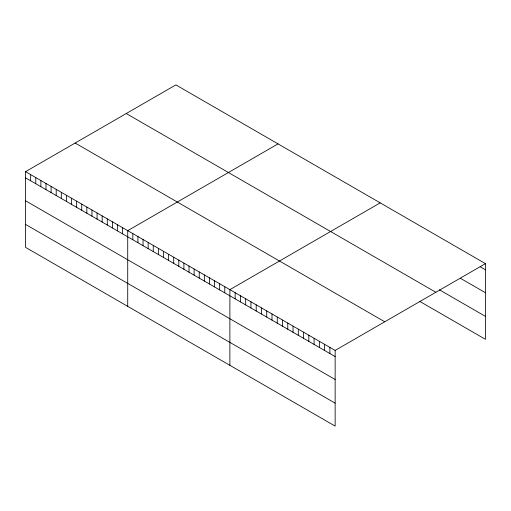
<?xml version="1.0" encoding="UTF-8"?>
<svg xmlns="http://www.w3.org/2000/svg" width="511" height="511" viewBox="0 0 511 511"><rect width="100%" height="100%" fill="white"/><g stroke="black" fill="none" stroke-linecap="round" stroke-linejoin="round"><path stroke-width="0.77" d="M25.55 171.67L335.146 350.418L335.146 426.104L25.55 247.362L25.55 171.67L175.854 84.896L485.45 263.638L485.45 339.33L419.659 301.343M278.022 143.885L127.718 230.659L127.718 306.345M380.184 202.867L229.886 289.641L229.886 365.333M335.146 350.418L485.45 263.638M480.187 266.761L485.45 269.802M460.449 278.31L485.45 292.746M439.396 289.794L485.45 316.386M126.255 113.531L435.851 292.279M75.149 143.035L384.745 321.783M25.55 177.828L335.146 356.576M25.55 200.778L335.146 379.52M25.55 224.412L335.146 403.16M329.882 347.378L329.882 353.535M324.619 344.337L324.619 350.495M319.356 341.303L319.356 347.461M314.093 338.263L314.093 344.42M308.829 335.222L308.829 341.38M303.566 332.188L303.566 338.346M298.303 329.148L298.303 335.305M293.039 326.107L293.039 332.265M287.776 323.067L287.776 329.225M282.513 320.033L282.513 326.19M277.256 316.992L277.256 323.15M271.993 313.952L271.993 320.11M266.729 310.912L266.729 317.076M261.466 307.877L261.466 314.035M256.203 304.837L256.203 310.995M250.939 301.797L250.939 307.954M245.676 298.763L245.676 304.92M240.413 295.722L240.413 301.88M235.149 292.682L235.149 298.839M224.776 286.697L224.776 292.854M219.666 283.746L219.666 289.903M214.556 280.795L214.556 286.952M209.453 277.85L209.453 284.007M204.343 274.899L204.343 281.056M199.233 271.948L199.233 278.105M194.129 268.997L194.129 275.154M189.019 266.052L189.019 272.21M183.909 263.101L183.909 269.259M178.799 260.15L178.799 266.308M173.695 257.199L173.695 263.363M168.585 254.254L168.585 260.412M163.475 251.303L163.475 257.461M158.365 248.352L158.365 254.51M153.262 245.408L153.262 251.565M148.152 242.457L148.152 248.614M143.042 239.506L143.042 245.663M137.932 236.555L137.932 242.712M132.828 233.61L132.828 239.768M122.608 227.708L122.608 233.866M117.498 224.757L117.498 230.921M112.394 221.812L112.394 227.97M107.284 218.861L107.284 225.019M102.174 215.91L102.174 222.068M97.064 212.966L97.064 219.123M91.961 210.015L91.961 216.172M86.851 207.064L86.851 213.221M81.741 204.113L81.741 210.27M76.631 201.168L76.631 207.325M71.527 198.217L71.527 204.374M66.417 195.266L66.417 201.423M61.307 192.315L61.307 198.479M56.197 189.37L56.197 195.528M51.094 186.419L51.094 192.577M45.984 183.468L45.984 189.626M40.874 180.524L40.874 186.681M35.764 177.573L35.764 183.73M30.66 174.621L30.66 180.779"/></g></svg>
